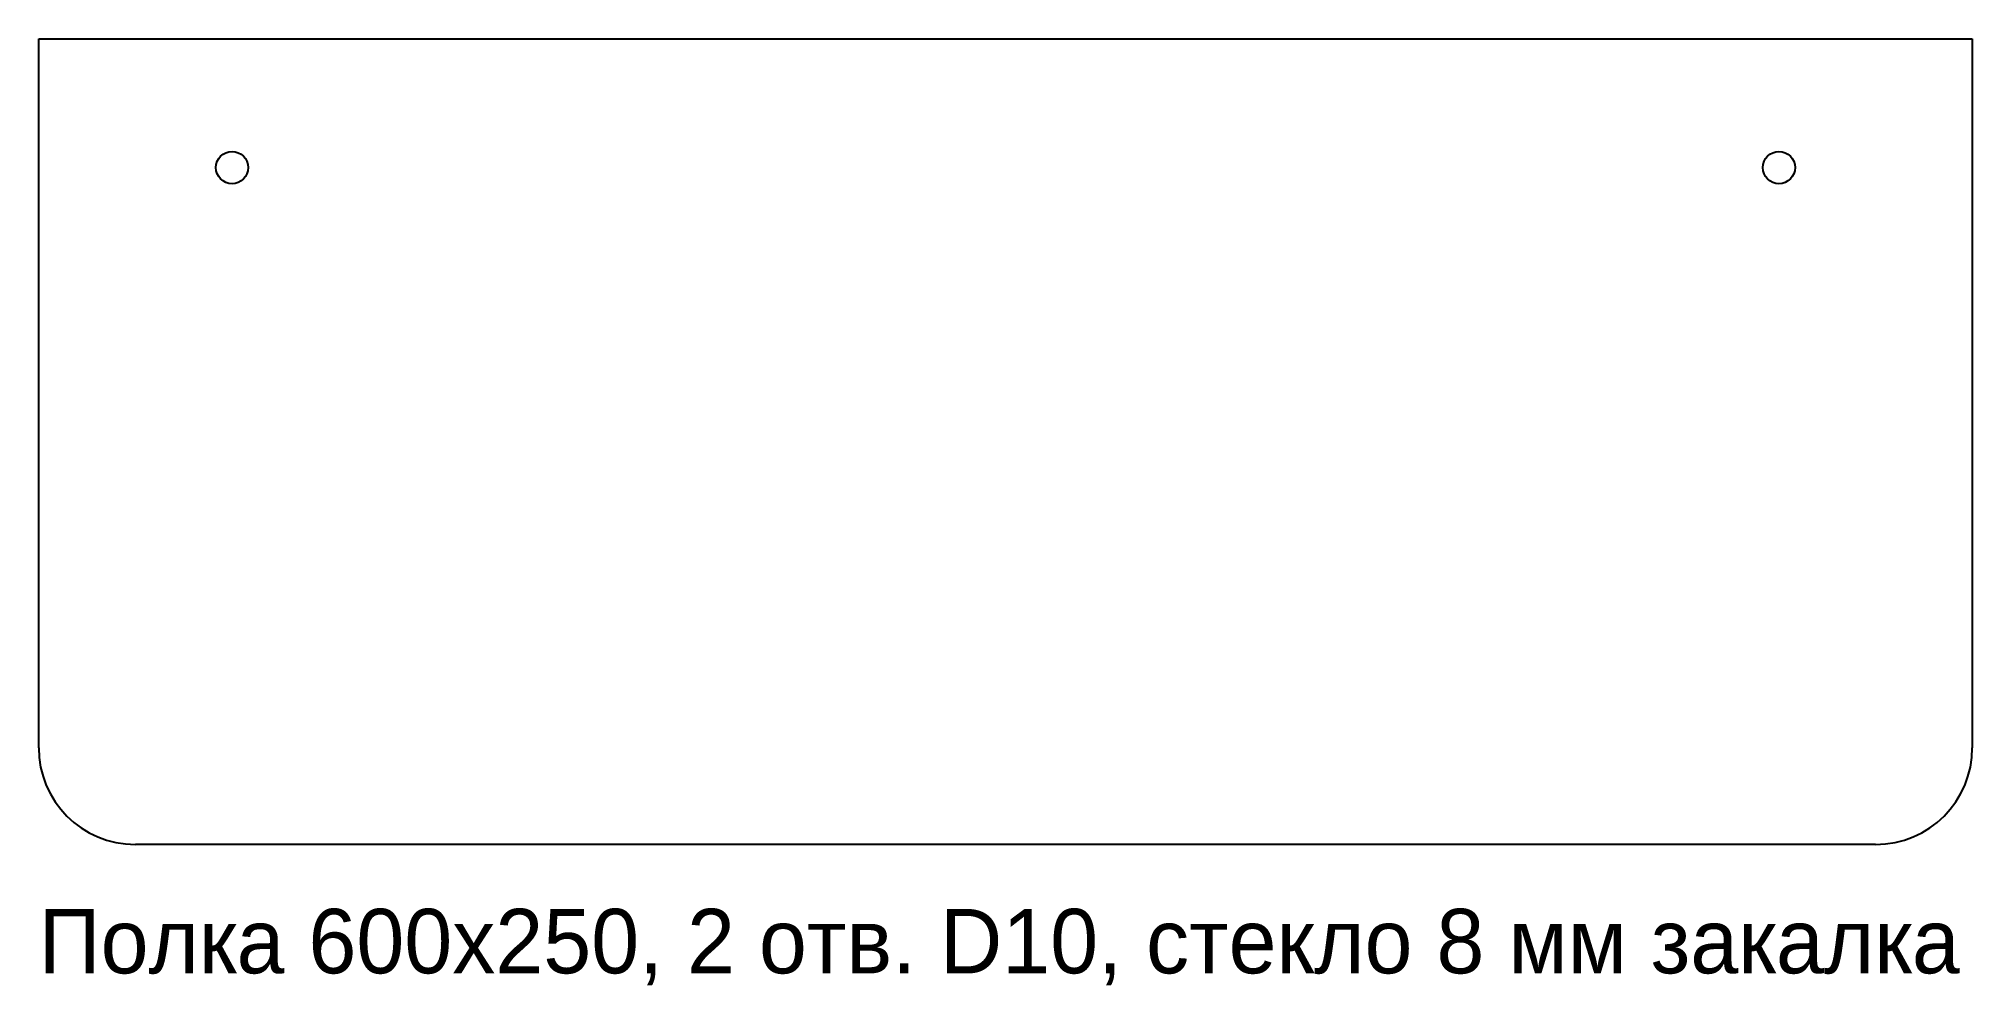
# Model space of a CAD drawing. Header units: millimetres. Extents: x 0 to 600, y -44 to 250.
import ezdxf

# ---------------------------------------------------------------- set-up
doc = ezdxf.new("R2010")
doc.units = ezdxf.units.MM

msp = doc.modelspace()

# ---------------------------------------------------------------- linework, layer by layer
at = {"layer": 'CONTOUR'}
for p, q in [((0, 250), (600, 250)), ((0, 30), (0, 250)), ((600, 250), (600, 30)), ((570, 0), (30, 0))]:
    msp.add_line(p, q, dxfattribs=at)
for centre, start, end in [((30, 30), 180, 270), ((570, 30), 270, 0)]:
    msp.add_arc(centre, 30, start, end, dxfattribs=at)
at = {"layer": 'HOLES'}
for centre in [(60, 210), (540, 210)]:
    msp.add_circle(centre, 5, dxfattribs=at)

# ---------------------------------------------------------------- texts
at = {"layer": 'NOTES'}
msp.add_text('Полка 600x250, 2 отв. D10, стекло 8 мм закалка', height=20, dxfattribs=at).set_placement((0, -40))

doc.saveas('drawing.dxf')
